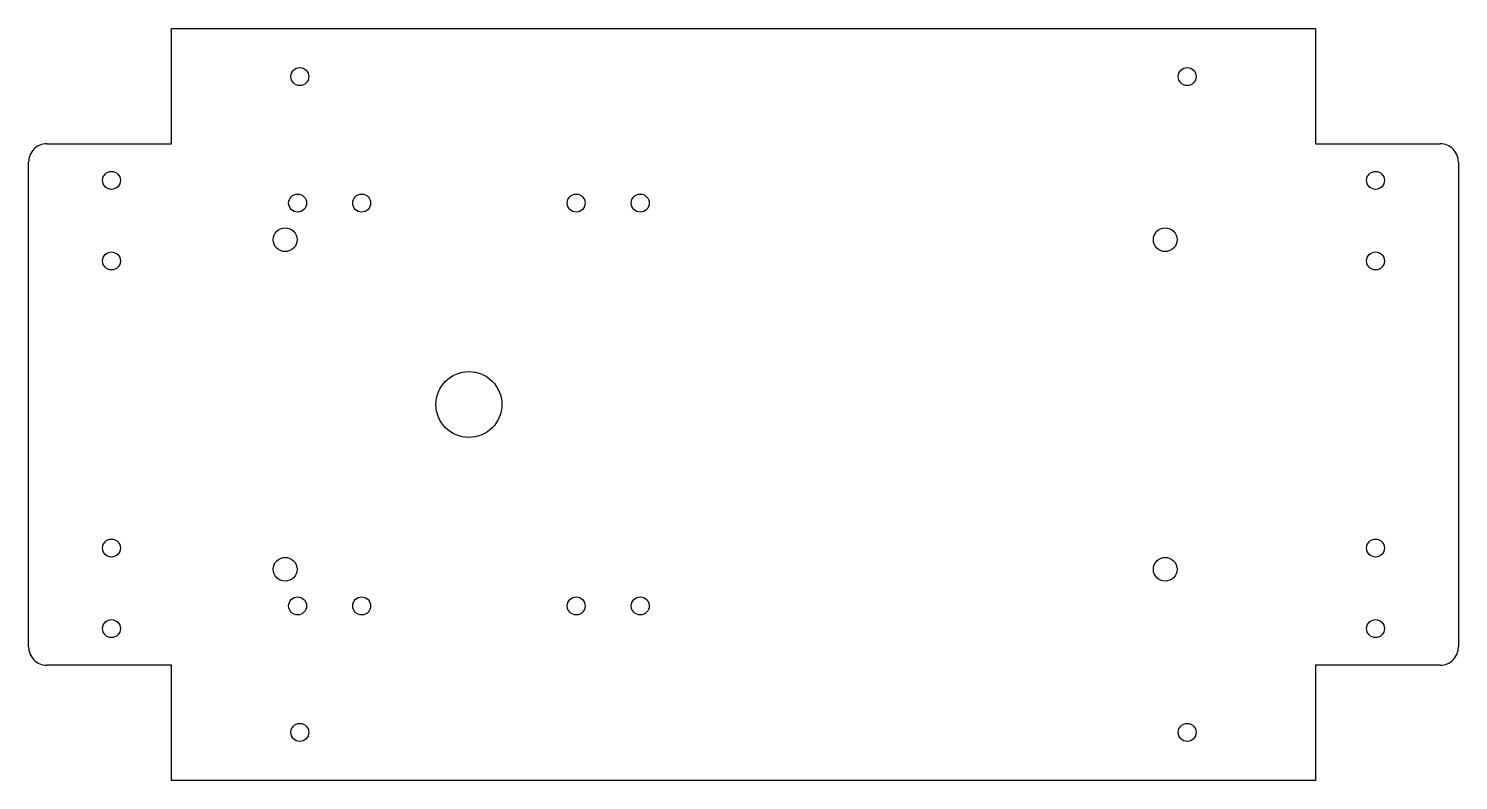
# Model space of a CAD drawing. Header units: metres. Extents: x -39 to 351, y -205 to 0.
import ezdxf

# ---------------------------------------------------------------- set-up
doc = ezdxf.new("R2010")
doc.units = ezdxf.units.M

msp = doc.modelspace()

# ---------------------------------------------------------------- linework, layer by layer
for p, q in [((0, 0), (312.4, 0)), ((0, -31.44), (0, 0)), ((0, 0), (0, 0)), ((312.4, 0), (312.4, -31.44)), ((-34.08, -31.44), (0, -31.44)), ((312.4, -31.44), (346.48, -31.44)), ((-39.08, -168.84), (-39.08, -36.44)), ((351.48, -36.44), (351.48, -168.84)), ((0, -173.84), (-34.08, -173.84)), ((0, -205.28), (0, -173.84)), ((346.48, -173.84), (312.4, -173.84)), ((312.4, -173.84), (312.4, -205.28)), ((312.4, -205.28), (0, -205.28))]:
    msp.add_line(p, q)
for centre, radius in [((35, -13.1), 2.45), ((277.4, -13.1), 2.45), ((-16.44, -41.44), 2.45), ((328.84, -41.44), 2.45), ((34.4, -47.64), 2.45), ((51.9, -47.64), 2.45), ((110.5, -47.64), 2.45), ((128, -47.64), 2.45), ((31, -57.64), 3.25), ((271.4, -57.64), 3.25), ((-16.44, -63.44), 2.45), ((328.84, -63.44), 2.45), ((81.2, -102.64), 9), ((-16.44, -141.84), 2.45), ((328.84, -141.84), 2.45), ((31, -147.64), 3.25), ((271.4, -147.64), 3.25), ((34.4, -157.64), 2.45), ((51.9, -157.64), 2.45), ((110.5, -157.64), 2.45), ((128, -157.64), 2.45), ((-16.44, -163.84), 2.45), ((328.84, -163.84), 2.45), ((35, -192.18), 2.45), ((277.4, -192.18), 2.45)]:
    msp.add_circle(centre, radius)
for centre, start, end in [((-34.08, -36.44), 135, 180), ((-34.08, -36.44), 90, 135), ((346.48, -36.44), 405, 450), ((346.48, -36.44), 360, 405), ((-34.08, -168.84), 180, 225), ((346.48, -168.84), 315, 360), ((-34.08, -168.84), 225, 270), ((346.48, -168.84), 270, 315)]:
    msp.add_arc(centre, 5, start, end)

doc.saveas('drawing.dxf')
